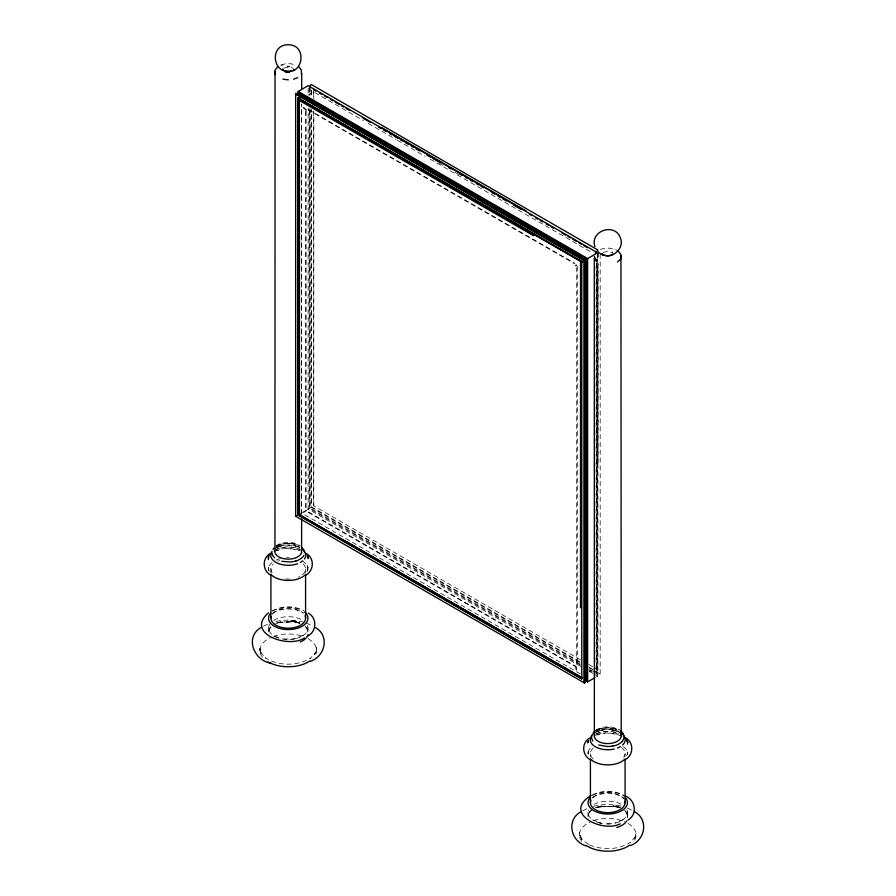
<?xml version="1.0" encoding="UTF-8"?>
<svg xmlns="http://www.w3.org/2000/svg" width="896" height="896" viewBox="0 0 896 896"><rect width="100%" height="100%" fill="white"/><g stroke="black" fill="none" stroke-linecap="round" stroke-linejoin="round"><path stroke-width="0.67" stroke-dasharray="4.48 3.36" d="M301.627 514.651L301.694 103.936M313.701 91.773L313.701 98.907M627.446 753.133L627.379 754.242L627.334 752.002L627.446 753.133A19.712 11.379 0 0 0 622.418 745.909M627.379 753.782L626.718 755.754M588.034 812.336L588.134 817.746L588.661 813.411M588.067 815.55L588.795 813.31L592.155 809.693M307.093 571.547L307.888 567.358L307.664 571.032A19.712 11.379 0 0 0 303.162 561.602M270.2 627.458L268.834 629.53L272.966 625.038M283.741 68.085L289.419 67.032L292.846 68.141M603.154 252.594L606.581 251.485L612.259 252.549M270.749 626.909L269.293 628.902L268.598 633.024L268.554 627.805M595.582 730.318C602.605 725.458 612.618 725.906 619.909 730.038M595.381 731.147L597.352 729.725L595.594 730.89A16.296 9.408 0 0 1 603.389 728.09L602.795 728.146M592.682 797.328C602.269 791.862 616.885 791.739 625.71 799.579M582.792 810.701L587.462 808.382M623.134 819.661L614.869 823.11M308.146 95.122L313.701 91.918L363.406 120.613M299.286 514.17L302.602 512.254M307.037 509.69L313.779 505.792L313.824 111.518M589.422 671.451L592.76 669.525M596.904 262.987L596.904 673.635L596.098 674.106L596.098 263.446M595.37 677.454L597.587 676.178L597.587 259.795M272.563 613.211C281.322 607.701 294.582 607.656 303.318 612.875M263.379 626.203L270.939 622.798M303.363 635.41L293.765 639.027L282.318 638.949M595.134 732.614L602.672 729.781L596.198 731.853M277.402 545.686L275.89 546.414L280.806 544.141L277.402 545.686A16.296 9.408 0 0 1 281.266 544.208L275.61 546.65M276.091 545.586C283.382 541.453 293.395 541.005 300.418 545.866M274.523 548.666L280.493 545.966L277.066 547.478M273.829 550.917C281.792 546.101 291.928 545.955 300.384 549.584M280.078 546.134L278.981 546.605A17.517 10.114 0 0 1 299.522 547.445M596.098 733.6L601.787 731.875L609.459 731.394M595.37 735.291L605.45 732.973M592.155 795.066C602.168 790.854 613.939 791.022 623.918 795.267M595.918 807.699L601.698 805.952L594.048 808.147M275.901 549.394C283.438 546.202 292.309 546.034 299.902 549.147M274.03 551.23L281.904 548.867L286.44 548.498M275.117 551.118L282.386 548.934M272.082 610.803C282.061 606.57 293.832 606.402 303.845 610.613M276.808 623.101L282.677 621.387L277.906 622.642A20.16 11.637 0 0 1 281.378 621.69M596.904 731.606L597.946 731.259M597.117 729.938C604.094 727.104 612.427 726.824 619.125 730.52M595.616 734.037C602.974 731.024 611.565 730.475 619.024 733.443M280.795 65.565L282.968 64.882M602.403 729.904L601.171 730.262A17.517 10.114 0 0 1 618.52 731.662L620.637 732.794M276.36 623.235L282.912 621.981L291.48 621.746L280.045 622.317L274.691 623.56M596.165 807.61L610.288 806.154L615.955 806.77L604.52 806.198L598.886 806.882L611.946 806.322L620.726 807.934L613.323 805.84L618.901 807.397A20.16 11.637 0 0 0 615.518 806.355L619.192 807.554M600.32 249.402C606.245 247.419 613.2 247.576 618.419 251.283M596.792 734.418L605.259 732.872L618.229 734.283M593.387 806.411C603.344 803.734 614.006 804.082 623.907 806.826M281.064 64.859L285.555 63.773L290.83 63.75L295.68 64.949M279.978 546.134L286.709 545.014L293.664 545.451M275.912 621.477C285.096 619.405 294.818 619.73 303.867 622.272M280.638 544.32L286.832 543.278L293.227 543.693L298.883 545.485M278.454 622.686L292.118 621.835L300.922 623.392M602.336 729.904L609.291 729.467L616.022 730.598M285.69 543.413L294.795 544.085L293.126 543.525M606.032 823.894L609.896 823.861M286.283 548.397L299.208 549.965M607.992 727.754L616.762 729.322L615.194 728.594M609.56 732.95L620.883 735.571M290.55 548.52L300.63 550.838M292.712 621.286L290.438 620.995L299.701 623.056A20.16 11.637 0 0 0 292.712 621.286L300.082 623.246M611.968 729.826L618.52 731.662M609.202 729.366L615.507 730.419L619.618 732.323M613.01 731.92L619.875 734.317M592.648 819.874L601.037 823.2M598.651 822.651L602.235 823.48M593.286 671.541L598.08 674.386L600.186 674.15L600.186 252.706M296.352 621.97L299.779 623.034M299.802 547.4L293.328 545.328L299.096 547.154M627.368 808.125L632.621 810.656M589.434 844.894C602.482 850.36 618.509 850.046 630.582 842.274L630.123 842.654L635.275 836.92L633.886 839.306L635.208 837.043L636.07 832.306L636.07 834.154M306.264 623.034L313.208 626.248M278.757 638.064L272.866 635.208M588.403 844.312L582.613 840.269L579.242 834.109L581.706 839.451L579.578 834.837L579.41 832.451L579.41 834.31M439.376 163.195L442.994 165.278M455.045 172.245L458.662 174.328M368.256 123.413L396.144 139.518M397.354 140.213L425.242 156.318M430.091 159.118L592.558 252.918M308.571 109.592L574.829 263.312M308.09 109.883L574.336 263.603M580.429 659.837L313.701 505.848L313.701 111.496M588.728 664.496L597.946 669.861L597.946 263.771M579.555 661.651L311.685 507.002L311.685 109.939M589.254 667.251L600.186 674.15L589.344 667.901M579.802 662.39L311.181 507.304L311.181 109.491M580.149 664.037L309.926 508.021L309.926 108.282M589.669 669.458L592.099 670.936M580.418 665.056L309.176 508.458L309.176 108.976M588.862 669.928L592.48 672.011M580.698 666.422L308.134 509.062L308.134 108.058M589.142 671.294L592.76 673.389M593.958 674.083L597.587 676.178M308.571 512.008L574.829 665.728M308.09 512.288L576.755 667.408L576.755 266.392M580.328 673.893L301.482 512.904L301.482 104.563M596.904 673.635L598.08 674.386M597.946 669.861L597.206 669.39L597.206 262.808M305.043 626.192L306.858 628.141M305.984 627.133L307.91 631.053L307.866 633.282L307.922 627.368M626.203 812.414A20.16 11.637 0 0 1 627.402 814.52C622.989 808.259 628.376 814.229 627.402 817.477L626.965 813.758L625.789 811.698M260.714 652.467L261.072 653.162L259.683 649.275L260.714 652.467L265.877 658.202L265.418 657.821C278.779 666.254 297.181 666.277 310.666 658.123L310.218 658.493L315.605 652.837L316.758 649.656L314.686 654.438L316.523 649.79L316.546 647.405L316.546 649.264M612.696 252.65L612.17 251.854L613.021 254.274M269.282 571.301L268.576 569.106L268.666 570.304A19.712 11.379 0 0 1 272.574 562.15M588.101 753.816L588.112 751.811L588.19 754.947A19.712 11.379 0 0 1 591.864 746.76M260.187 650.832L259.907 648.446L259.907 650.306M627.402 811.754L627.446 815.898L626.965 813.758A19.712 11.379 0 0 0 623.974 809.805M625.072 753.581L625.072 756.314M598.08 252.526L598.08 258.115M598.08 263.592L598.08 463.456M597.946 252.605L597.946 258.182M597.587 252.818L597.587 258.406M597.206 255.83L597.206 261.419M596.59 263.178L596.59 669.077M590.419 753.827L590.419 756.56M577.248 266.112L577.248 665.728M313.779 88.547L313.813 99.198M311.685 90.373L311.685 97.362M311.181 90.026L311.181 96.981M309.994 87.562L309.994 94.539M309.994 108.506L309.994 507.987M309.926 86.162L309.926 95.838M309.176 88.021L309.176 95.01M308.134 88.491L308.134 95.48M306.152 110.992L306.152 509.208M305.659 111.272L305.659 509.499M305.581 569.24L305.581 573.339M270.928 568.803L270.928 572.902M621.454 747.387A17.326 10.002 0 0 1 623.683 757.422M593.152 758.901A17.326 10.002 0 0 1 593.667 747.667M592.637 795.334A19.712 11.379 0 0 1 623.974 796.186M592.458 797.933A17.326 10.002 0 0 1 608.541 792.658A17.326 10.002 0 0 1 623.717 798.773M628.062 823.413A28.347 16.363 0 0 1 633.886 841.165M581.706 841.299A28.347 16.363 0 0 1 590.307 821.923M593.757 820.59A28.347 16.363 0 0 1 624.971 821.834M597.106 807.206A20.16 11.637 0 0 1 604.229 805.627M615.35 805.773A19.712 11.379 0 0 1 621.555 808.158M626.842 809.738A19.712 11.379 0 0 1 615.138 823.099M611.755 823.693A19.712 11.379 0 0 1 604.722 823.794M601.294 823.301A19.712 11.379 0 0 1 595.157 821.307M590.632 818.205A19.712 11.379 0 0 1 588.426 810.309M593.97 804.418A19.712 11.379 0 0 1 621.634 804.485M596.03 731.954A13.474 7.784 0 0 1 618.341 730.99M303.318 564.099A17.326 10.002 0 0 1 298.357 577.181M290.013 579.006A17.326 10.002 0 0 1 285.354 578.917M272.048 572.589A17.326 10.002 0 0 1 273.291 564.01M277.726 561.109A17.326 10.002 0 0 1 279.552 560.403M276.08 560.101A19.712 11.379 0 0 1 281.523 558.354M286.395 557.715A19.712 11.379 0 0 1 288.893 557.67M272.574 611.296A19.712 11.379 0 0 1 302.31 610.221M272.283 614.309A17.326 10.002 0 0 1 287.224 608.205A17.326 10.002 0 0 1 303.318 613.245M308.034 638.646A28.347 16.363 0 0 1 315.896 654.013M262.528 657.261A28.347 16.363 0 0 1 270.222 637.75M273.605 636.362A28.347 16.363 0 0 1 301.336 635.858M292.611 620.715A19.712 11.379 0 0 1 299.443 622.44M307.384 625.352A19.712 11.379 0 0 1 296.621 638.4M294.437 638.904A19.712 11.379 0 0 1 281.691 638.826M278.477 637.974A19.712 11.379 0 0 1 269.987 623.829M273.75 620.402A19.712 11.379 0 0 1 302.232 620.077M276.494 547.546A13.474 7.784 0 0 1 299.678 547.221M268.666 567.549L268.621 569.789L268.666 567.549M268.643 630.795L269.461 628.499L268.643 630.795M589.949 811.653L589.534 812.09L591.506 810.197L589.949 811.653M289.318 66.371L287.134 66.136L291.334 66.618L289.318 66.371M307.552 566.72L307.182 565.622L307.888 567.818L307.552 566.72"/><path stroke-width="1.34" d="M301.627 518.84L301.616 552.373A13.474 7.784 0 0 1 286.272 559.048A13.474 7.784 0 0 1 274.96 550.077L275.05 71.378L275.072 74.536L274.781 72.106L275.15 70.034L277.581 66.83M301.694 88.57L301.694 73.203M602.347 253.848L602.347 254.979L602.358 253.691M299.69 93.386L295.669 93.475L295.669 516.253L584.629 683.077L585.906 680.904L585.906 259.549M581.784 678.91L581.795 261.923L297.864 98.011L297.864 514.987L581.784 678.91L298.278 514.741L298.278 98.246L484.355 205.229M591.651 735.683L591.573 738.36L592.816 740.936M301.47 74.458L301.325 69.955L299.085 66.965M299.096 98.896L299.074 99.198A2.218 1.814 59.8 0 0 299.107 99.602L299.174 99.859M268.442 557.424L268.318 558.107L269.282 555.005M268.486 557.211L268.397 559.642M587.922 741.922L587.765 742.829L588.482 740.6M622.306 741.552L623.84 738.64L623.907 735.963L622.675 733.387M595.347 253.445L596.512 252.19M620.133 259.549L617.422 261.912M589.355 738.192C581.347 743.019 582.12 755.07 590.016 759.562M625.811 759.326C633.651 754.634 633.886 742.538 625.789 737.946M580.395 812.123C565.947 820.366 571.032 841.299 585.816 845.824M627.917 820.098C637.918 814.43 635.432 799.669 625.128 795.939M270.211 553.493C262.114 558.085 262.349 570.181 270.189 574.874M305.984 575.109C313.88 570.618 314.653 558.566 306.645 553.739M268.453 612.853C244.518 633.707 288.882 648.805 304.427 637.952M261.419 627.312C244.026 636.91 254.016 661.013 271.376 663.32M308.056 635.914C316.837 631.12 317.162 618.15 308.437 613.122M612.427 254.509C608.574 257.174 599.827 255.573 597.162 250.309M300.418 562.464L302.77 560.84M585.827 680.075L586.701 679.638M591.114 795.48C561.994 812.918 601.955 833.202 620.189 823.85M630.291 845.522C645.098 840.661 649.13 819.571 634.581 811.765M298.178 94.237L298.178 91.437L308.134 85.702L596.378 252.112M299.152 98.661A1.254 1.019 60.7 0 1 299.298 98.381L299.634 98.19M583.934 260.691L583.934 682.629L584.629 683.077L584.629 260.299L295.669 93.475L295.714 94.293L583.934 260.691L586.701 259.101M298.178 91.437L587.63 258.552L596.478 253.456M575.579 265.675L576.498 265.149M580.989 262.562L581.93 262.013M586.555 259.179L586.555 469.392M295.669 516.253L296.688 515.659M297.864 514.987L298.704 514.506L582.221 678.182M303.475 512.154L306.219 510.574M585.222 680.523L587.63 681.912L594.261 678.082M310.184 661.371C324.968 656.846 330.053 635.914 315.605 627.67M617.546 748.014L620.346 746.659M297.629 77.627L293.552 79.195M597.789 249.928L311.181 84.459L310.05 85.68L309.994 87.562M291.525 70.818C272.507 76.037 268.352 43.355 289.352 44.8C307.821 45.73 302.792 76.541 284.894 70.784M295.826 561.131L290.819 562.005L281.714 561.322M612.685 746.211L607.499 746.57L598.718 745.002M288.355 79.822L282.946 79.195M581.773 677.88L581.504 677.757A2.218 1.814 59.9 0 1 581.179 677.522L580.989 677.342M381.64 127.568L526.366 211.12M313.6 89.645L316.019 91.034M319.637 93.128L322.045 94.517M324.453 95.906L326.861 97.306M330.478 99.389L332.898 100.778M335.306 102.178L338.923 104.261M341.331 105.65L343.739 107.05M346.158 108.438L349.776 110.522M363.037 118.182L370.261 122.36M378.706 127.232L381.114 128.621M383.522 130.01L385.941 131.41M389.558 133.493L391.966 134.882M394.374 136.282L397.992 138.365M400.4 139.754L402.819 141.154M405.227 142.542L408.845 144.626M411.253 146.026L413.661 147.414M416.069 148.803L419.686 150.898M426.922 155.064L430.539 157.158M432.947 158.547L440.182 162.725M448.627 167.597L451.035 168.986M459.469 173.858L461.888 175.258M465.506 177.341L467.914 178.73M470.322 180.13L472.73 181.518M476.347 183.602L478.766 185.002M481.174 186.39L483.582 187.779M492.027 192.651L494.435 194.04M498.053 196.134L500.461 197.523M502.869 198.912L506.486 201.006M513.722 205.184L520.957 209.362M529.39 214.234L531.81 215.622M535.416 217.706L537.835 219.106M540.243 220.494L542.651 221.883M546.269 223.978L548.677 225.366M551.096 226.755L553.504 228.144M561.938 233.016L565.555 235.11M567.974 236.499L570.382 237.888M572.79 239.288L576.408 241.371M578.816 242.76L581.235 244.16M583.643 245.549L587.261 247.632M299.589 93.206L407.019 155.232M479.382 197.008L586.813 259.034M370.731 134.579L515.458 218.131M298.872 93.934L585.827 259.594M485.296 205.722L582.322 261.789M297.864 98.011L581.784 261.934M299.454 100.565L533.669 235.782M346.304 541.52L580.518 676.738M535.147 650.731L299.298 514.562L299.298 98.381M603.142 254.576C611.341 259.571 624.624 248.864 620.581 238.493C615.63 222.018 589.478 230.642 594.899 246.613M283.349 69.866L282.766 68.947M303.475 107.509L306.219 110.174M620.659 730.822L622.899 733.186M620.39 731.102L623.493 734.362M618.419 251.283L620.838 254.486L621.219 256.558L620.928 258.989L620.95 255.83L621.219 735.997M301.829 547.501L303.822 549.92L304.55 552.563M274.68 557.917L272.686 555.498L271.958 552.854M603.31 255.405L602.459 254.005M626.707 739.458L627.682 742.56L626.864 740.342M595.829 259.381L596.68 261.811L594.261 256.435M307.362 555.262L308.235 558.376L307.518 556.136M575.579 666.075L576.498 669.794M627.558 741.843L627.603 744.139M293.642 69.238L293.653 70.526L293.653 69.395M594.272 258.048L594.373 734.81A13.474 7.784 0 0 0 609.045 743.546A13.474 7.784 0 0 0 620.536 733.342M625.072 759.035L625.072 802.726M590.419 759.293L590.419 802.973M587.63 258.552L587.63 681.912M586.813 469.426L586.813 679.818M580.518 262.83L580.518 607.757M305.581 574.706L305.581 618.386M299.454 169.546L299.454 514.472M298.704 98L298.704 514.506M270.928 574.269L270.928 617.949M624.658 759.338A19.712 11.379 0 0 1 607.443 764.882A19.712 11.379 0 0 1 590.52 759.035M622.462 741.205A16.296 9.408 0 0 1 612.091 746.234M593.029 733.118A16.296 9.408 0 0 1 594.619 731.584M623.202 734.888A17.517 10.114 0 0 1 622.597 744.99M614.309 749.011A17.517 10.114 0 0 1 594.339 746.144A17.517 10.114 0 0 1 592.883 734.283M625.789 798.078A19.712 11.379 0 0 1 607.443 814.027A19.712 11.379 0 0 1 589.938 797.765M624.926 801.371A17.326 10.002 0 0 1 606.827 812.638A17.326 10.002 0 0 1 590.89 800.33M629.619 845.242A28.347 16.363 0 0 1 586.04 845.365M626.696 821.061A20.16 11.637 0 0 1 616.706 827.512M304.998 575.053A19.712 11.379 0 0 1 303.542 576.229M302.725 576.778A19.712 11.379 0 0 1 270.883 574.414M303.968 555.218A16.296 9.408 0 0 1 295.254 561.21M273.034 549.349A16.296 9.408 0 0 1 274.411 547.747M302.064 548.968A17.517 10.114 0 0 1 304.494 558.981M297.528 563.763A17.517 10.114 0 0 1 276.998 562.923A17.517 10.114 0 0 1 272.026 551.387M304.674 611.901A19.712 11.379 0 0 1 289.498 629.552A19.712 11.379 0 0 1 270.603 613.133M305.066 615.754A17.326 10.002 0 0 1 289.106 628.186A17.326 10.002 0 0 1 271.118 616.717M309.736 661.058A28.347 16.363 0 0 1 267.994 661.83M308.112 634.659A20.16 11.637 0 0 1 300.205 642.006M289.374 72.218L285.186 71.736L289.374 72.218"/></g></svg>
